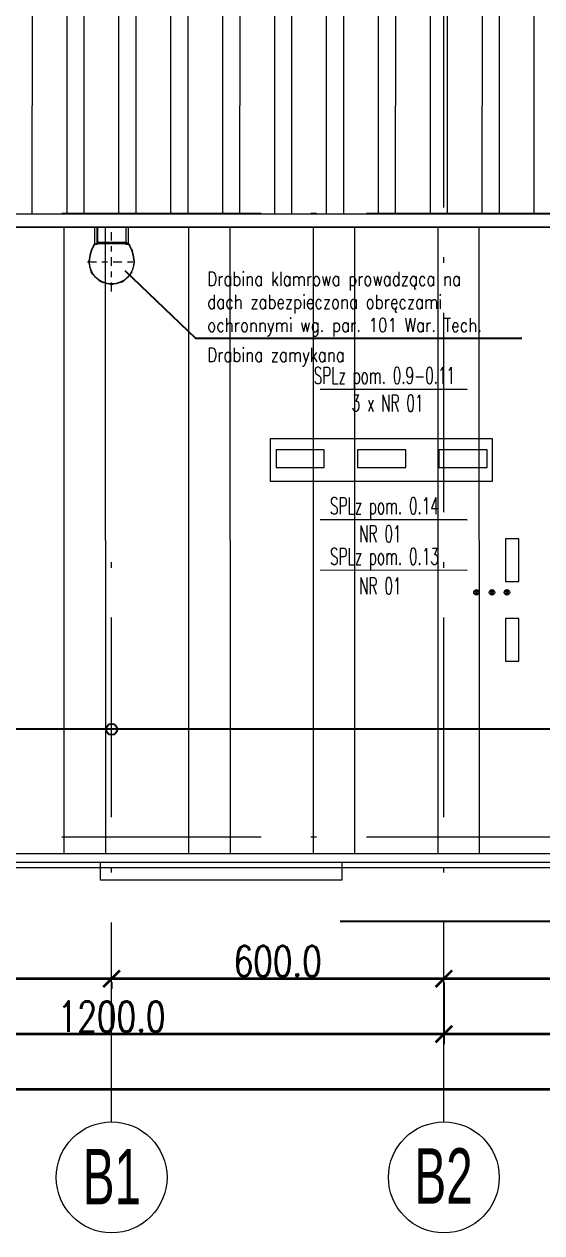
# Model space of a CAD drawing. Extents: x 6529560 to 6558080, y 5579316 to 5588131.
# Drawn here: x 6543296.28 to 6543305.63, y 5579499.83 to 5579521.63 of the extents above; entities that cross this region are included whole.
import ezdxf
from ezdxf.enums import TextEntityAlignment as Align

# ---------------------------------------------------------------- set-up
doc = ezdxf.new("R2010")
doc.units = 0
doc.header["$MEASUREMENT"] = 0
doc.header["$PDSIZE"] = -5
doc.linetypes.add('ACAD_ISO10W100', pattern=[18, 12, -3, 0, -3])
doc.linetypes.add('CENTER', pattern=[50.8, 31.75, -6.35, 6.35, -6.35])
doc.layers.get('0').update_dxf_attribs({"color": 2, "linetype": 'CONTINUOUS', "lineweight": 5})
doc.layers.get('Defpoints').update_dxf_attribs({"linetype": 'CONTINUOUS'})
for name, color, linetype in [('.opisy', 7, 'CONTINUOUS'), ('arch_osie opisy', 1, 'CONTINUOUS'), ('Asekuracja', 6, 'CONTINUOUS'), ('Sundoor', 60, 'CONTINUOUS')]:
    doc.layers.add(name, color=color, linetype=linetype)
for name, color, linetype, lineweight in [('.widok', 4, 'CONTINUOUS', 18), ('arch_osie', 181, 'CONTINUOUS', 5), ('arch_powierzchnia', 6, 'CONTINUOUS', 35), ('arch_sciany zewnętrzne', 94, 'CONTINUOUS', 18), ('arch_wymiary', 2, 'CONTINUOUS', 13), ('arch_zadaszenie', 76, 'CONTINUOUS', 15), ('arch_zadaszenie_raster', 76, 'CONTINUOUS', 15), ('IS split', 6, 'CONTINUOUS', 20)]:
    doc.layers.add(name, color=color, linetype=linetype, lineweight=lineweight)
doc.styles.add('simplex', font='simplex.shx', dxfattribs={"width": 0.8})
doc.styles.get("Standard").update_dxf_attribs({"font": 'arial.ttf', "width": 0.75})
doc.styles.add('styl1', font='romans.shx', dxfattribs={"width": 0.75})
doc.dimstyles.new('wymiary hala', dxfattribs={"dimtxt": 0.55, "dimasz": 0.3, "dimexe": 0.18, "dimexo": 0.0625, "dimgap": 0.04, "dimtad": 1, "dimtoh": 1, "dimdec": 1, "dimlfac": 100, "dimzin": 0, "dimdsep": 46, "dimtxsty": 'styl1', "dimblk": 'ARCHTICK', "dimcen": 0.09, "dimadec": 0, "dimazin": 0, "dimtfac": 1, "dimtdec": 1, "dimtofl": 0, "dimtmove": 0, "dimatfit": 3, "dimldrblk": 'ARCHTICK', "dimfxl": 1, "dimtolj": 1, "dimtzin": 0, "dimarcsym": 0})

# ---------------------------------------------------------------- blocks, each defined once
blk = doc.blocks.new('_ArchTick')
at = {"color": 0, "linetype": 'ByBlock', "const_width": 0.15}
blk.add_lwpolyline([(-0.5, -0.5), (0.5, 0.5)], dxfattribs=at)
blk = doc.blocks.new('*D221')
at = {"layer": 'arch_wymiary', "color": 0, "lineweight": -2, "transparency": 16777216}
for p, q in [((6543267.857, 5579504.348), (6543267.857, 5579502.23)), ((6543375.857, 5579504.348), (6543375.857, 5579502.23)), ((6543267.857, 5579502.41), (6543375.857, 5579502.41))]:
    blk.add_line(p, q, dxfattribs=at)
at = {"layer": 'Defpoints', "color": 0, "transparency": 16777216}
for p in [(6543267.857, 5579504.41), (6543375.857, 5579504.41), (6543375.857, 5579502.41)]:
    blk.add_point(p, dxfattribs=at)
at = {"layer": 'arch_wymiary', "color": 0, "lineweight": -2, "transparency": 16777216, "xscale": 0.3, "yscale": 0.3, "zscale": 0.3, "rotation": 180}
blk.add_blockref('_ArchTick', (6543267.857, 5579502.41), dxfattribs=at)
at = {"layer": 'arch_wymiary', "color": 0, "lineweight": -2, "transparency": 16777216, "xscale": 0.3, "yscale": 0.3, "zscale": 0.3}
blk.add_blockref('_ArchTick', (6543375.857, 5579502.41), dxfattribs=at)
at = {"layer": 'arch_wymiary', "color": 0, "transparency": 16777216, "insert": (6543321.857, 5579502.725), "char_height": 0.55, "attachment_point": 5, "style": 'styl1'}
blk.add_mtext('\\A1;10800.0', dxfattribs=at)
blk = doc.blocks.new('*D227')
at = {"layer": 'arch_wymiary', "color": 0, "lineweight": -2, "transparency": 16777216}
for p, q in [((6543303.857, 5579504.348), (6543303.857, 5579503.23)), ((6543315.857, 5579504.348), (6543315.857, 5579503.23)), ((6543315.857, 5579503.41), (6543303.857, 5579503.41))]:
    blk.add_line(p, q, dxfattribs=at)
at = {"layer": 'Defpoints', "color": 0, "transparency": 16777216}
for p in [(6543303.857, 5579504.41), (6543315.857, 5579504.41), (6543303.857, 5579503.41)]:
    blk.add_point(p, dxfattribs=at)
at = {"layer": 'arch_wymiary', "color": 0, "lineweight": -2, "transparency": 16777216, "xscale": 0.3, "yscale": 0.3, "zscale": 0.3, "rotation": 180}
blk.add_blockref('_ArchTick', (6543303.857, 5579503.41), dxfattribs=at)
at = {"layer": 'arch_wymiary', "color": 0, "lineweight": -2, "transparency": 16777216, "xscale": 0.3, "yscale": 0.3, "zscale": 0.3}
blk.add_blockref('_ArchTick', (6543315.857, 5579503.41), dxfattribs=at)
at = {"layer": 'arch_wymiary', "color": 0, "transparency": 16777216, "insert": (6543309.857, 5579503.725), "char_height": 0.55, "attachment_point": 5, "style": 'styl1'}
blk.add_mtext('\\A1;1200.0', dxfattribs=at)
blk = doc.blocks.new('*D228')
at = {"layer": 'arch_wymiary', "color": 0, "lineweight": -2, "transparency": 16777216}
for p, q in [((6543291.857, 5579504.348), (6543291.857, 5579503.23)), ((6543303.857, 5579504.348), (6543303.857, 5579503.23)), ((6543303.857, 5579503.41), (6543291.857, 5579503.41))]:
    blk.add_line(p, q, dxfattribs=at)
at = {"layer": 'Defpoints', "color": 0, "transparency": 16777216}
for p in [(6543291.857, 5579504.41), (6543303.857, 5579504.41), (6543291.857, 5579503.41)]:
    blk.add_point(p, dxfattribs=at)
at = {"layer": 'arch_wymiary', "color": 0, "lineweight": -2, "transparency": 16777216, "xscale": 0.3, "yscale": 0.3, "zscale": 0.3, "rotation": 180}
blk.add_blockref('_ArchTick', (6543291.857, 5579503.41), dxfattribs=at)
at = {"layer": 'arch_wymiary', "color": 0, "lineweight": -2, "transparency": 16777216, "xscale": 0.3, "yscale": 0.3, "zscale": 0.3}
blk.add_blockref('_ArchTick', (6543303.857, 5579503.41), dxfattribs=at)
at = {"layer": 'arch_wymiary', "color": 0, "transparency": 16777216, "insert": (6543297.857, 5579503.725), "char_height": 0.55, "attachment_point": 5, "style": 'styl1'}
blk.add_mtext('\\A1;1200.0', dxfattribs=at)
blk = doc.blocks.new('*D235')
at = {"layer": 'arch_wymiary', "color": 0, "lineweight": -2, "transparency": 16777216}
for p, q in [((6543291.857, 5579504.41), (6543297.857, 5579504.41)), ((6543291.857, 5579504.348), (6543291.857, 5579504.23)), ((6543297.857, 5579504.348), (6543297.857, 5579504.23))]:
    blk.add_line(p, q, dxfattribs=at)
at = {"layer": 'Defpoints', "color": 0, "transparency": 16777216}
for p in [(6543291.857, 5579504.41), (6543297.857, 5579504.41), (6543297.857, 5579504.41)]:
    blk.add_point(p, dxfattribs=at)
at = {"layer": 'arch_wymiary', "color": 0, "lineweight": -2, "transparency": 16777216, "xscale": 0.3, "yscale": 0.3, "zscale": 0.3, "rotation": 180}
blk.add_blockref('_ArchTick', (6543291.857, 5579504.41), dxfattribs=at)
at = {"layer": 'arch_wymiary', "color": 0, "lineweight": -2, "transparency": 16777216, "xscale": 0.3, "yscale": 0.3, "zscale": 0.3}
blk.add_blockref('_ArchTick', (6543297.857, 5579504.41), dxfattribs=at)
at = {"layer": 'arch_wymiary', "color": 0, "transparency": 16777216, "insert": (6543294.857, 5579504.725), "char_height": 0.55, "attachment_point": 5, "style": 'styl1'}
blk.add_mtext('\\A1;600.0', dxfattribs=at)
blk = doc.blocks.new('*D236')
at = {"layer": 'arch_wymiary', "color": 0, "lineweight": -2, "transparency": 16777216}
for p, q in [((6543297.857, 5579504.41), (6543303.857, 5579504.41)), ((6543297.857, 5579504.348), (6543297.857, 5579504.23)), ((6543303.857, 5579504.348), (6543303.857, 5579504.23))]:
    blk.add_line(p, q, dxfattribs=at)
at = {"layer": 'Defpoints', "color": 0, "transparency": 16777216}
for p in [(6543297.857, 5579504.41), (6543303.857, 5579504.41), (6543303.857, 5579504.41)]:
    blk.add_point(p, dxfattribs=at)
at = {"layer": 'arch_wymiary', "color": 0, "lineweight": -2, "transparency": 16777216, "xscale": 0.3, "yscale": 0.3, "zscale": 0.3, "rotation": 180}
blk.add_blockref('_ArchTick', (6543297.857, 5579504.41), dxfattribs=at)
at = {"layer": 'arch_wymiary', "color": 0, "lineweight": -2, "transparency": 16777216, "xscale": 0.3, "yscale": 0.3, "zscale": 0.3}
blk.add_blockref('_ArchTick', (6543303.857, 5579504.41), dxfattribs=at)
at = {"layer": 'arch_wymiary', "color": 0, "transparency": 16777216, "insert": (6543300.857, 5579504.725), "char_height": 0.55, "attachment_point": 5, "style": 'styl1'}
blk.add_mtext('\\A1;600.0', dxfattribs=at)
blk = doc.blocks.new('*D237')
at = {"layer": 'arch_wymiary', "color": 0, "lineweight": -2, "transparency": 16777216}
for p, q in [((6543303.857, 5579504.41), (6543309.857, 5579504.41)), ((6543303.857, 5579504.348), (6543303.857, 5579504.23)), ((6543309.857, 5579504.348), (6543309.857, 5579504.23))]:
    blk.add_line(p, q, dxfattribs=at)
at = {"layer": 'Defpoints', "color": 0, "transparency": 16777216}
for p in [(6543303.857, 5579504.41), (6543309.857, 5579504.41), (6543309.857, 5579504.41)]:
    blk.add_point(p, dxfattribs=at)
at = {"layer": 'arch_wymiary', "color": 0, "lineweight": -2, "transparency": 16777216, "xscale": 0.3, "yscale": 0.3, "zscale": 0.3, "rotation": 180}
blk.add_blockref('_ArchTick', (6543303.857, 5579504.41), dxfattribs=at)
at = {"layer": 'arch_wymiary', "color": 0, "lineweight": -2, "transparency": 16777216, "xscale": 0.3, "yscale": 0.3, "zscale": 0.3}
blk.add_blockref('_ArchTick', (6543309.857, 5579504.41), dxfattribs=at)
at = {"layer": 'arch_wymiary', "color": 0, "transparency": 16777216, "insert": (6543306.857, 5579504.725), "char_height": 0.55, "attachment_point": 5, "style": 'styl1'}
blk.add_mtext('\\A1;600.0', dxfattribs=at)
blk = doc.blocks.new('A$C76F102B3')
h = blk.add_hatch()
h.set_pattern_fill('ANSI37', color=0, style=0)
h.set_pattern_definition([(45, (-12575.1256, -3175.756), (-2.245064, 2.245064), []), (135, (-12575.1256, -3175.756), (-2.245064, -2.245064), [])])
h.paths.add_polyline_path([(-274, 1092), (-308, 1092, -0.414214), (-315, 1099), (-315, 1134, 0.414214), (-318, 1137), (-320, 1137), (-320, 1087), (-270, 1087), (-270, 1088, 0.414214)])
h = blk.add_hatch()
h.set_pattern_fill('ANSI37', color=0, style=0)
h.set_pattern_definition([(315, (-12575.1256, 4849.756), (-2.245064, -2.245064), []), (225, (-12575.1256, 4849.756), (-2.245064, 2.245064), [])])
h.paths.add_polyline_path([(-274, 582), (-308, 582, 0.414214), (-315, 575), (-315, 540, -0.414214), (-318, 537), (-320, 537), (-320, 587), (-270, 587), (-270, 585, -0.414214)])
at = {"color": 0}
for p, q in [((-863, 1178), (-820, 1204)), ((-860, 1174), (-863, 1178)), ((-817, 1200), (-860, 1174)), ((-820, 1204), (-817, 1200)), ((-662, 1247), (-612, 1247)), ((-662, 1242), (-662, 1247)), ((-612, 1242), (-662, 1242)), ((-612, 1247), (-612, 1242)), ((-446, 1212), (-448, 1207)), ((-448, 1207), (-402, 1188)), ((-400, 1193), (-446, 1212)), ((-402, 1188), (-400, 1193)), ((-315, 1112), (-295, 1092)), ((-301, 1098), (-10, 1098)), ((-1003, 1019), (-979, 1062)), ((-999, 1016), (-1003, 1019)), ((-974, 1060), (-999, 1016)), ((-979, 1062), (-974, 1060)), ((-308, 587), (-308, 1087)), ((-282, 587), (-282, 1087)), ((-1040, 862), (-1045, 862)), ((-1045, 862), (-1045, 812)), ((-1045, 812), (-1040, 812)), ((-1040, 812), (-1040, 862)), ((-999, 658), (-1003, 655)), ((-1003, 655), (-979, 612)), ((-974, 614), (-999, 658)), ((-979, 612), (-974, 614)), ((-860, 500), (-863, 496)), ((-863, 496), (-820, 470)), ((-817, 474), (-860, 500)), ((-820, 470), (-817, 474)), ((-448, 467), (-402, 486)), ((-446, 462), (-448, 467)), ((-400, 481), (-446, 462)), ((-402, 486), (-400, 481)), ((-315, 562), (-295, 582)), ((-301, 576), (-10, 576)), ((-612, 432), (-662, 432)), ((-662, 432), (-662, 427)), ((-662, 427), (-612, 427)), ((-612, 427), (-612, 432))]:
    blk.add_line(p, q, dxfattribs=at)
at = {"color": 0, "linetype": 'CENTER', "ltscale": 5}
for p, q in [((-635, 404), (-635, 1270)), ((-1170, 837), (-100, 837))]:
    blk.add_line(p, q, dxfattribs=at)
at = {"color": 0, "ltscale": 5}
for p, q in [((-305, 587), (-305, 1087)), ((-285, 587), (-285, 1087))]:
    blk.add_line(p, q, dxfattribs=at)
at = {"color": 0}
for points in [[(-320, 1087), (-320, 1137), (-318, 1137, -0.414214), (-315, 1134), (-315, 1099, 0.414214), (-308, 1092), (-274, 1092, -0.414214), (-270, 1088), (-270, 1087)], [(-320, 587), (-320, 537), (-318, 537, 0.414214), (-315, 540), (-315, 575, -0.414214), (-308, 582), (-274, 582, 0.414214), (-270, 585), (-270, 587)]]:
    blk.add_lwpolyline(points, format="xyb", close=True, dxfattribs=at)
for points in [[(-315, 1112), (-315, 1142), (-10, 1142), (-10, 1092), (-295, 1092)], [(-315, 562), (-315, 532), (-10, 532), (-10, 582), (-295, 582)]]:
    blk.add_lwpolyline(points, dxfattribs=at)
for centre, radius, start, end in [((-635, 837), 405, 90, 270), ((-635, 837), 400, 90, 270), ((-659, 611), 632, 56.954, 87.8155), ((-665, 579), 658, 57.7752, 87.3583), ((-665, 1095), 658, 272.6417, 302.2248), ((-659, 1063), 632, 272.1845, 303.046)]:
    blk.add_arc(centre, radius, start, end, dxfattribs=at)

msp = doc.modelspace()

# ---------------------------------------------------------------- hatches: boundary and pattern name
at = {"layer": 'arch_zadaszenie_raster'}
h = msp.add_hatch(dxfattribs=at)
h.set_pattern_fill('ANSI32,_O', color=256, scale=2.5, angle=45)
h.set_pattern_definition([(90, (-75.1374, 0), (-0.9375, 2e-16), []), (90, (-74.8249, 0.3125), (-0.9375, 2e-16), [])])
h.paths.add_polyline_path([(6543376.1571, 5579529.4702), (6543267.5572, 5579529.4702), (6543267.5572, 5579518.2102), (6543376.1571, 5579518.2102)])
h.paths.add_polyline_path([(6543339.8771, 5579525.5739), (6543342.4371, 5579525.5739), (6543342.4371, 5579523.7139), (6543339.8771, 5579523.7139)], flags=16)
h.paths.add_polyline_path([(6543351.8771, 5579525.5739), (6543354.4371, 5579525.5739), (6543354.4371, 5579523.7139), (6543351.8771, 5579523.7139)], flags=16)
h.paths.add_polyline_path([(6543363.8771, 5579525.5739), (6543366.4371, 5579525.5739), (6543366.4371, 5579523.7139), (6543363.8771, 5579523.7139)], flags=16)
h.paths.add_polyline_path([(6543282.8571, 5579529.4702), (6543321.8571, 5579529.4702), (6543321.8571, 5579527.2202), (6543282.8571, 5579527.2202)])
h = msp.add_hatch(dxfattribs=at)
h.set_pattern_fill('ANSI32,_O', color=256, scale=6, angle=45)
h.set_pattern_definition([(90, (0, 0), (-2.25, 4e-16), []), (90, (0.75, 0.75), (-2.25, 4e-16), [])])
h.paths.add_polyline_path([(6543267.5572, 5579506.6702), (6543376.1571, 5579506.6702), (6543376.1571, 5579517.9701), (6543267.5572, 5579517.9701)])
h.paths.add_polyline_path([(6543333.8571, 5579514.9894), (6543333.8571, 5579513.7894), (6543339.8571, 5579513.7894), (6543339.8571, 5579514.9894)], flags=16)
h.paths.add_polyline_path([(6543345.8571, 5579514.9894), (6543345.8571, 5579513.7894), (6543351.8571, 5579513.7894), (6543351.8571, 5579514.9894)], flags=16)
h.paths.add_polyline_path([(6543344.9425, 5579517.2651), (6543343.3825, 5579517.2651), (6543343.3825, 5579516.0051), (6543344.9425, 5579516.0051)], flags=16)
h.paths.add_polyline_path([(6543295.6972, 5579514.8101), (6543295.6972, 5579516.3701), (6543293.8372, 5579516.3701), (6543293.8372, 5579514.8101)], flags=16)
h.paths.add_polyline_path([(6543295.6972, 5579509.5501), (6543295.6972, 5579511.1101), (6543293.8372, 5579511.1101), (6543293.8372, 5579509.5501)], flags=16)

# ---------------------------------------------------------------- linework, layer by layer
at = {"layer": '.opisy', "elevation": -6.5773}
msp.add_lwpolyline([(6543305.2628, 5579515.9626), (6543299.3802, 5579515.9626), (6543298.1031, 5579517.1814)], dxfattribs=at)
at = {"layer": 'arch_osie', "linetype": 'ACAD_ISO10W100', "ltscale": 0.3, "extrusion": (-4.94832e-09, -8.0265e-10, 1)}
for points in [[(6543303.8571, 5579501.825), (6543303.8571, 5579613.6084)], [(6543258.4571, 5579518.2202), (6543385.2571, 5579518.2202)], [(6543297.8571, 5579501.825), (6543297.8571, 5579512.1702)], [(6543258.4571, 5579506.9702), (6543385.2571, 5579506.9702)]]:
    msp.add_lwpolyline(points, dxfattribs=at)
at = {"layer": 'arch_osie'}
for centre in [(6543297.8571, 5579500.825, 6.5405), (6543303.8571, 5579500.825, 6.5405)]:
    msp.add_circle(centre, 1, dxfattribs=at)
at = {"layer": 'arch_powierzchnia'}
for points in [[(6543263.2971, 5579612.7802), (6543380.4171, 5579612.7802), (6543380.4171, 5579502.4102), (6543263.2971, 5579502.4102)], [(6543264.2971, 5579611.7802), (6543379.4171, 5579611.7802), (6543379.4171, 5579503.4102), (6543264.2971, 5579503.4102)], [(6543265.2971, 5579610.7802), (6543378.4171, 5579610.7802), (6543378.4171, 5579504.4102), (6543265.2971, 5579504.4102)]]:
    msp.add_lwpolyline(points, close=True, dxfattribs=at)
at = {"layer": 'arch_sciany zewnętrzne'}
for points in [[(6543267.2971, 5579608.7802), (6543376.4171, 5579608.7802), (6543376.4171, 5579506.4102), (6543267.2971, 5579506.4102)], [(6543267.3972, 5579608.6802), (6543267.3972, 5579517.9701), (6543376.3171, 5579517.9701), (6543376.3171, 5579608.6802)], [(6543267.5572, 5579608.5202), (6543267.5572, 5579518.2102), (6543376.1571, 5579518.2102), (6543376.1571, 5579608.5202)], [(6543268.1571, 5579518.2102), (6543375.5572, 5579518.2102), (6543375.5572, 5579517.9701), (6543268.1571, 5579517.9701)]]:
    msp.add_lwpolyline(points, close=True, dxfattribs=at)
for points in [[(6543267.4571, 5579517.9701), (6543267.4571, 5579506.5102), (6543376.2571, 5579506.5102), (6543376.2572, 5579517.9701)], [(6543267.5571, 5579517.9701), (6543267.5571, 5579506.6702), (6543376.1571, 5579506.6702), (6543376.1572, 5579517.9701)]]:
    msp.add_lwpolyline(points, dxfattribs=at)
at = {"layer": 'arch_zadaszenie'}
for points in [[(6543376.1571, 5579529.4702), (6543267.5572, 5579529.4702), (6543267.5572, 5579518.2102), (6543376.1571, 5579518.2102)], [(6543267.5572, 5579506.6702), (6543376.1571, 5579506.6702), (6543376.1571, 5579517.9701), (6543267.5572, 5579517.9701)]]:
    msp.add_lwpolyline(points, close=True, dxfattribs=at)
at = {"layer": 'arch_zadaszenie_raster'}
msp.add_lwpolyline([(6543297.6571, 5579506.5102), (6543302.0123, 5579506.5102), (6543302.0123, 5579506.1872), (6543297.6571, 5579506.1872)], close=True, dxfattribs=at)
at = {"layer": 'Asekuracja', "const_width": 0.03}
msp.add_lwpolyline([(6543269.7971, 5579514.7843), (6543269.7971, 5579508.9257), (6543309.8571, 5579508.9178), (6543309.8571, 5579512.1848), (6543369.8071, 5579512.177)], dxfattribs=at)
at = {"layer": 'IS split', "color": 0, "elevation": 6.8041}
for points in [[(6543301.6222, 5579515.0434, 0.02, 0.02, 0), (6543304.2848, 5579515.0434, 0, 0, 0), (6543304.7277, 5579514.1569, 0, 0, 0)], [(6543301.6222, 5579512.6917, 0.02, 0.02, 0), (6543304.2848, 5579512.6917, 0, 0, 0), (6543304.9678, 5579511.9595, 0, 0, 0)], [(6543301.6222, 5579511.779, 0.02, 0.02, 0), (6543304.2848, 5579511.779, 0, 0, 0), (6543304.9678, 5579510.5182, 0, 0, 0)]]:
    msp.add_lwpolyline(points, format="xyseb", dxfattribs=at)
msp.add_lwpolyline([(6543300.7278, 5579514.1569), (6543304.7277, 5579514.1569), (6543304.7277, 5579513.3778), (6543300.7278, 5579513.3778)], close=True, dxfattribs=at)
at = {"layer": 'IS split', "elevation": 6.8041}
for points in [[(6543301.6973, 5579513.9529), (6543300.8273, 5579513.9529), (6543300.8273, 5579513.6329), (6543301.6973, 5579513.6329)], [(6543303.1673, 5579513.9529), (6543302.2973, 5579513.9529), (6543302.2973, 5579513.6329), (6543303.1673, 5579513.6329)], [(6543304.6373, 5579513.9529), (6543303.7673, 5579513.9529), (6543303.7673, 5579513.6329), (6543304.6373, 5579513.6329)], [(6543304.9678, 5579512.3488), (6543304.9678, 5579511.5788), (6543305.2128, 5579511.5788), (6543305.2128, 5579512.3488)], [(6543304.9678, 5579510.9075), (6543304.9678, 5579510.1375), (6543305.2128, 5579510.1375), (6543305.2128, 5579510.9075)]]:
    msp.add_lwpolyline(points, close=True, dxfattribs=at)
at = {"layer": 'IS split'}
for centre, radius in [((6543304.4463, 5579511.3802, 6.8186), 0.05), ((6543304.4463, 5579511.3802, 6.8186), 0.05), ((6543304.4258, 5579511.403, 6.8186), 0.0132), ((6543304.4258, 5579511.403, 6.8186), 0.0132), ((6543304.4258, 5579511.403, 6.8186), 0.00317), ((6543304.4258, 5579511.403, 6.8186), 0.00317), ((6543304.4578, 5579511.403, 6.8186), 0.0179), ((6543304.4578, 5579511.403, 6.8186), 0.0179), ((6543304.4578, 5579511.403, 6.8186), 0.00794), ((6543304.4578, 5579511.403, 6.8186), 0.00794), ((6543304.726, 5579511.3802, 6.8186), 0.05), ((6543304.726, 5579511.3802, 6.8186), 0.05), ((6543304.7054, 5579511.403, 6.8186), 0.0132), ((6543304.7054, 5579511.403, 6.8186), 0.0132), ((6543304.7054, 5579511.403, 6.8186), 0.00317), ((6543304.7054, 5579511.403, 6.8186), 0.00317), ((6543304.7374, 5579511.403, 6.8186), 0.0179), ((6543304.7374, 5579511.403, 6.8186), 0.0179), ((6543304.7374, 5579511.403, 6.8186), 0.00794), ((6543304.7374, 5579511.403, 6.8186), 0.00794), ((6543304.9962, 5579511.3802, 6.8186), 0.05), ((6543304.9962, 5579511.3802, 6.8186), 0.05), ((6543304.9756, 5579511.403, 6.8186), 0.0132), ((6543304.9756, 5579511.403, 6.8186), 0.0132), ((6543304.9756, 5579511.403, 6.8186), 0.00317), ((6543304.9756, 5579511.403, 6.8186), 0.00317), ((6543305.0077, 5579511.403, 6.8186), 0.0179), ((6543305.0077, 5579511.403, 6.8186), 0.0179), ((6543305.0077, 5579511.403, 6.8186), 0.00794), ((6543305.0077, 5579511.403, 6.8186), 0.00794), ((6543304.4258, 5579511.363, 6.8186), 0.0132), ((6543304.4258, 5579511.363, 6.8186), 0.0132), ((6543304.4258, 5579511.363, 6.8186), 0.00317), ((6543304.4258, 5579511.363, 6.8186), 0.00317), ((6543304.4578, 5579511.363, 6.8186), 0.0179), ((6543304.4578, 5579511.363, 6.8186), 0.0179), ((6543304.4578, 5579511.363, 6.8186), 0.00794), ((6543304.4578, 5579511.363, 6.8186), 0.00794), ((6543304.7054, 5579511.363, 6.8186), 0.0132), ((6543304.7054, 5579511.363, 6.8186), 0.0132), ((6543304.7054, 5579511.363, 6.8186), 0.00317), ((6543304.7054, 5579511.363, 6.8186), 0.00317), ((6543304.7374, 5579511.363, 6.8186), 0.0179), ((6543304.7374, 5579511.363, 6.8186), 0.0179), ((6543304.7374, 5579511.363, 6.8186), 0.00794), ((6543304.7374, 5579511.363, 6.8186), 0.00794), ((6543304.9756, 5579511.363, 6.8186), 0.0132), ((6543304.9756, 5579511.363, 6.8186), 0.0132), ((6543304.9756, 5579511.363, 6.8186), 0.00317), ((6543304.9756, 5579511.363, 6.8186), 0.00317), ((6543305.0077, 5579511.363, 6.8186), 0.0179), ((6543305.0077, 5579511.363, 6.8186), 0.0179), ((6543305.0077, 5579511.363, 6.8186), 0.00794), ((6543305.0077, 5579511.363, 6.8186), 0.00794)]:
    msp.add_circle(centre, radius, dxfattribs=at)
at = {"layer": 'Sundoor'}
for p, q in [((6543309.8571, 5579508.9102, -0.0224), (6543269.7971, 5579508.9102)), ((6543308.5295, 5579505.4449, -7375.6141), (6543301.982, 5579505.4449, -7375.6141))]:
    msp.add_line(p, q, dxfattribs=at)
msp.add_circle((6543297.8571, 5579508.9102, -0.0224), 0.1, dxfattribs=at)

# ---------------------------------------------------------------- block references
at = {"layer": '.widok', "linetype": 'Continuous', "xscale": -0.001, "yscale": 0.001, "zscale": 0.001, "rotation": 270}
msp.add_blockref('A$C76F102B3', (6543297.0201, 5579517.9801), dxfattribs=at)

# ---------------------------------------------------------------- texts
at = {"layer": '.opisy', "lineweight": 18, "char_height": 0.25, "width": 6.181171, "attachment_point": 1, "style": 'simplex'}
for s, insert in [('Drabina klamrowa prowadząca na \\Pdach zabezpieczona obręczami ochronnymi wg. par. 101 War. Tech. ', (6543299.5825, 5579517.1619, -6.5773)), ('Drabina zamykana', (6543299.5825, 5579515.7892, -6.5773))]:
    msp.add_mtext(s, dxfattribs=dict(at, insert=insert))
at = {"layer": 'arch_osie opisy', "char_height": 1, "width": 1.5, "attachment_point": 1}
for s, insert in [('{\\fArial Narrow|b0|i0|c238|p34;B2}', (6543303.3254, 5579501.3502, 13.0404)), ('{\\fArial Narrow|b0|i0|c238|p34;B1}', (6543297.3369, 5579501.3382, 13.0404))]:
    msp.add_mtext(s, dxfattribs=dict(at, insert=insert))
at = {"layer": 'IS split', "style": 'simplex', "width": 0.6}
for s, p in [('SPLz pom. 0.9-0.11', (6543302.7833, 5579515.1428, 20.7536)), ('3 x NR 01', (6543302.84, 5579514.6459, 23.7536)), ('SPLz pom. 0.14', (6543302.7833, 5579512.7911, 20.7536)), ('NR 01', (6543302.71, 5579512.2859, 23.7536)), ('SPLz pom. 0.13', (6543302.7833, 5579511.8784, 20.7536)), ('NR 01', (6543302.71, 5579511.3459, 23.7536))]:
    msp.add_text(s, height=0.3, dxfattribs=at).set_placement(p, align=Align.CENTER)

# ---------------------------------------------------------------- dimensions: what is measured, and where the dimension line sits
at = {"layer": 'arch_wymiary'}
for base, p1, p2, picture, middle in [((6543297.8571, 5579504.4102), (6543291.8571, 5579504.4102), (6543297.8571, 5579504.4102, 6.5405), '*D235', (6543294.8571, 5579504.7252)), ((6543303.8571, 5579504.4102), (6543297.8571, 5579504.4102, 6.5405), (6543303.8571, 5579504.4102, 6.5405), '*D236', (6543300.8571, 5579504.7252)), ((6543309.8571, 5579504.4102), (6543303.8571, 5579504.4102, 6.5405), (6543309.8571, 5579504.4102, 6.5405), '*D237', (6543306.8571, 5579504.7252)), ((6543291.8571, 5579503.4102), (6543303.8571, 5579504.4102, 6.5405), (6543291.8571, 5579504.4102, 6.5405), '*D228', (6543297.8571, 5579503.7252)), ((6543303.8571, 5579503.4102), (6543315.8571, 5579504.4102, 6.5405), (6543303.8571, 5579504.4102, 6.5405), '*D227', (6543309.8571, 5579503.7252))]:
    dim = msp.add_linear_dim(base=base, p1=p1, p2=p2, dimstyle='wymiary hala', override={"dimtmove": 1}, dxfattribs=at)
    dim.commit()
    dim.dimension.update_dxf_attribs({"geometry": picture, "text_midpoint": middle})
dim = msp.add_linear_dim(base=(6543375.8571, 5579502.4102), p1=(6543267.8571, 5579504.4102, 6.5405), p2=(6543375.8571, 5579504.4102, 6.5405), dimstyle='wymiary hala', dxfattribs=at)
dim.commit()
dim.dimension.update_dxf_attribs({"geometry": '*D221', "text_midpoint": (6543321.8571, 5579502.7252)})

doc.saveas('drawing.dxf')
